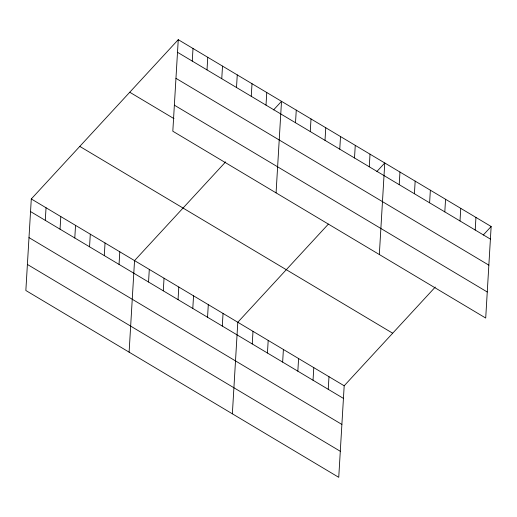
<?xml version="1.0" encoding="UTF-8"?>
<svg xmlns="http://www.w3.org/2000/svg" width="517" height="517" viewBox="0 0 517 517"><rect width="100%" height="100%" fill="white"/><g stroke="black" fill="none" stroke-linecap="round" stroke-linejoin="round"><path stroke-width="0.78" d="M178.255 39.673L172.814 131.221L485.709 318.045L491.15 226.498L178.255 39.673L31.291 198.955L25.85 290.502L338.745 477.327L344.186 385.779L435.288 287.045M45.289 220.378L46.039 207.763M60.043 229.18L60.793 216.571M74.791 237.988L75.54 225.38M89.544 246.796L90.294 234.188M104.292 255.605L105.041 242.99M119.046 264.413L119.795 251.798M129.108 352.155L134.543 260.607L225.645 161.873M148.547 282.023L149.297 269.415M163.294 290.832L164.044 278.224M178.048 299.64L178.798 287.032M192.259 61.096L193.009 48.482M192.796 308.449L193.545 295.84M207.007 69.898L207.756 57.29M207.55 317.257L208.299 304.642M221.761 78.707L222.51 66.098M222.297 326.065L223.047 313.451M236.508 87.515L237.258 74.907M232.359 413.807L237.801 322.259L328.379 224.094M251.262 96.324L252.012 83.715M266.009 105.132L266.759 92.517M252.251 343.947L252.994 331.332M276.072 192.873L281.513 101.326L273.603 109.895M267.444 353.021L268.194 340.406M295.511 122.749L296.26 110.134M282.644 362.094L283.394 349.486M310.265 131.551L311.014 118.942M297.844 371.167L298.593 358.559M325.012 140.359L325.762 127.751M313.037 380.241L313.787 367.632M339.766 149.167L340.516 136.559M328.237 389.314L328.986 376.706M354.513 157.976L355.263 145.361M369.267 166.784L370.017 154.169M379.329 254.526L384.764 162.978L376.861 171.547M399.214 184.666L399.964 172.051M414.414 193.739L415.164 181.124M429.608 202.813L430.357 190.204M444.807 211.886L445.557 199.278M460.007 220.959L460.757 208.351M475.201 230.039L475.95 217.424M483.24 235.067L491.15 226.498M177.505 52.288L490.4 239.112M175.961 78.332L488.856 265.156M174.365 105.171L487.26 291.995M129.754 92.239L174.009 118.658M79.786 146.395L392.681 333.219M31.291 198.955L344.186 385.779M30.542 211.569L343.437 398.394M28.991 237.613L341.886 424.438M27.395 264.452L340.289 451.276"/></g></svg>
